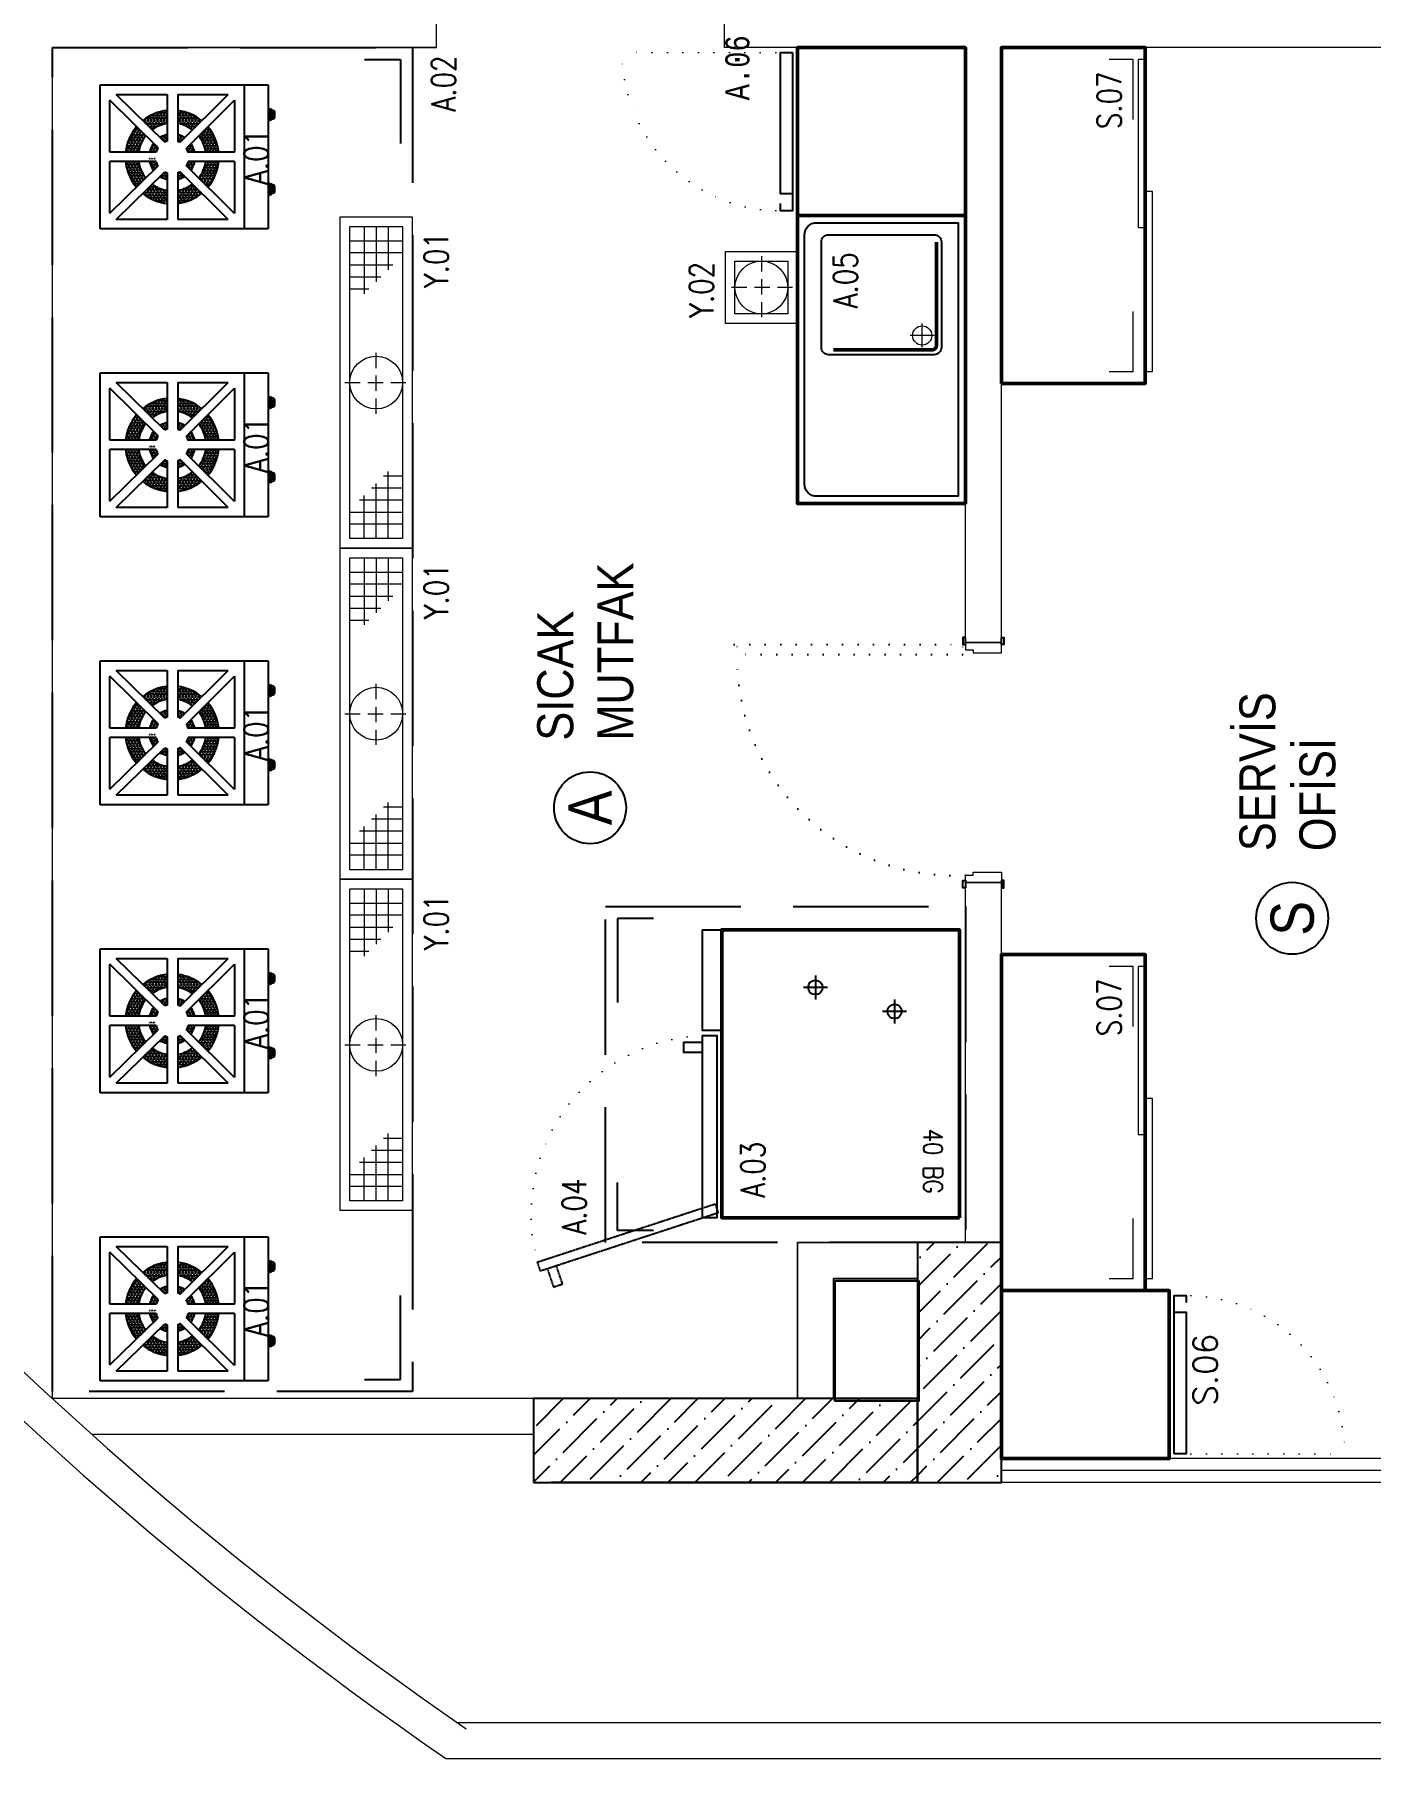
# Model space of a CAD drawing. Extents: x -29316 to 80307, y 54266 to 73016.
# Drawn here: x 20951 to 21508, y 55246 to 55964 of the extents above; entities that cross this region are included whole.
import ezdxf
from ezdxf.enums import TextEntityAlignment as Align

# ---------------------------------------------------------------- set-up
doc = ezdxf.new("R2010")
doc.units = 0
for name, pattern in [('DASHED2', [9.525, 6.35, -3.175]), ('DOT', [6.35, 0, -6.35]), ('HIDDEN', [0.375, 0.25, -0.125]), ('Hidden Line', [39.122222, 28.222222, -10.9])]:
    doc.linetypes.add(name, pattern=pattern)
for name, color, linetype, lineweight in [('-DWG_ANA', 7, 'Continuous', 50), ('-DWG_DETAY1', 7, 'Continuous', 25), ('-DWG_DETAY2', 7, 'Continuous', 15), ('-DWG_DETAY4', 7, 'DOT', 18), ('_BOP-MAHALNO', 7, 'Continuous', 20), ('_BOP_DELIK', 3, 'Continuous', 30), ('C_Duvar', 145, 'Continuous', 30), ('duvar', 12, 'Continuous', 18), ('kolon', 5, 'Continuous', 25), ('NO', 7, 'Continuous', 30), ('PENCERE', 3, 'Continuous', 9), ('PLAN', 253, 'Continuous', 15), ('S_DECO-DIM-H.', 8, 'Continuous', 0), ('yerizg-a', 7, 'Continuous', 15), ('yerizg-b', 7, 'Continuous', 9)]:
    doc.layers.add(name, color=color, linetype=linetype, lineweight=lineweight)
for name, color, linetype in [('BL-A', 1, 'Continuous'), ('BL-Y', 144, 'Continuous'), ('kapı', 3, 'Continuous'), ('kolon tarama', 252, 'Continuous'), ('yazi-blk', 7, 'Continuous'), ('YAZI_BLM_1', 7, 'Continuous'), ('YAZI_BLM_2', 10, 'Continuous'), ('YRNO', 7, 'Continuous')]:
    doc.layers.add(name, color=color, linetype=linetype)
doc.styles.add('antet', font='monos.ttf', dxfattribs={"width": 0.8})
doc.styles.add('BLM_YAZI', font='stylu.ttf', dxfattribs={"width": 0.8})
doc.styles.add('RomanS', font='romans.shx')
doc.styles.add('TROMANS', font='romanstw.shx', dxfattribs={"width": 0.8})
pattern_1 = [(45, (93054.151, -11185.91), (4.20949506, 15.4348152), [19.84375, -3.96875, 0, -3.96875])]
pattern_2 = [(0, (863.9996, -4927.1813), (0, 0.6599112), [0.381, -0.762]), (120, (863.9996, -4927.1813), (-0.571499863, -0.3299556), [0.381, -0.762]), (60, (864.3806, -4927.1813), (-0.571499863, 0.3299556), [0.381, -0.762])]
pattern_3 = [(0, (1426.2737, -5386.25986), (0, 0.6599112), [0.381, -0.762]), (120, (1426.2737, -5386.25986), (-0.571499863, -0.3299556), [0.381, -0.762]), (60, (1426.6547, -5386.25986), (-0.571499863, 0.3299556), [0.381, -0.762])]
pattern_4 = [(0, (1717.6897, -4372.8711), (0, 0.6599112), [0.381, -0.762]), (120, (1717.6897, -4372.8711), (-0.571499863, -0.3299556), [0.381, -0.762]), (60, (1718.0707, -4372.8711), (-0.571499863, 0.3299556), [0.381, -0.762])]

# ---------------------------------------------------------------- blocks, each defined once
blk = doc.blocks.new('ghggfhh')
at = {"color": 7}
blk.add_lwpolyline([(1188.71, 1333.35), (1193.71, 1333.35), (1193.71, 1333.87), (1188.71, 1333.87)], close=True, dxfattribs=at)
blk.add_lwpolyline([(1188.71, 1333), (1189.21, 1332.53), (1189.21, 1332.51, 0.414214), (1190.21, 1331.51), (1192.21, 1331.51, 0.414214), (1193.21, 1332.51), (1193.21, 1332.53), (1193.71, 1333)], format="xyb", dxfattribs=at)
for points in [[(1188.71, 1333), (1190.71, 1333)], [(1189.35, 1332.74), (1193.07, 1332.74)], [(1189.46, 1332.51), (1192.96, 1332.51)], [(1189.5, 1332.27), (1192.92, 1332.27)], [(1189.62, 1332.04), (1192.79, 1332.04)], [(1189.97, 1331.8), (1192.45, 1331.8)], [(1190.71, 1333.35), (1190.71, 1333)], [(1191.71, 1333.35), (1191.71, 1333)], [(1191.71, 1333), (1193.71, 1333)]]:
    blk.add_lwpolyline(points, dxfattribs=at)
blk = doc.blocks.new('YEROÇAĞI60X70X55')
at = {"layer": 'BL-A', "linetype": 'Continuous'}
h = blk.add_hatch(dxfattribs=at)
h.set_pattern_fill('HEX', color=256, scale=0.12, style=0)
h.set_pattern_definition(pattern_2)
h.paths.add_polyline_path([(11321.92, 11989.88, -0.15121), (11332.54, 11994.37), (11332.54, 11988.95, 0.134245), (11325.7, 11986.02)])
h = blk.add_hatch(dxfattribs=at)
h.set_pattern_fill('HEX', color=256, scale=0.12, style=0)
h.set_pattern_definition(pattern_4)
edge = h.paths.add_edge_path()
edge.add_line((11347.15, 11989.79), (11343.37, 11985.93))
edge.add_arc((11334.48, 11974.97), 14.11, 410.94088, 442.11002)
edge.add_line((11336.42, 11988.95), (11336.42, 11994.37))
edge.add_arc((11334.48, 11974.97), 19.5, 409.45939, 444.29774, ccw=False)
h = blk.add_hatch(dxfattribs=at)
h.set_pattern_fill('HEX', color=256, scale=0.12, style=0)
h.set_pattern_definition(pattern_4)
edge = h.paths.add_edge_path()
edge.add_line((11320.53, 11977.13), (11315.1, 11977.13))
edge.add_arc((11334.48, 11974.97), 19.5, 501.04714, 533.6313, ccw=False)
edge.add_line((11319.32, 11987.23), (11323.12, 11983.35))
edge.add_arc((11334.48, 11974.97), 14.11, 503.58288, 531.18457)
edge = h.paths.add_edge_path()
edge.add_line((11315.12, 11972.64), (11320.56, 11972.64))
edge.add_arc((11334.48, 11974.97), 14.11, 189.50606, 216.95366)
edge.add_line((11323.2, 11966.48), (11319.38, 11962.62))
edge.add_arc((11334.48, 11974.97), 19.5, 186.86552, 219.26748, ccw=False)
h = blk.add_hatch(dxfattribs=at)
h.set_pattern_fill('HEX', color=256, scale=0.12, style=0)
h.set_pattern_definition(pattern_3)
edge = h.paths.add_edge_path()
edge.add_line((11333.54, 11981.85), (11333.54, 11984.52))
edge.add_arc((11334.48, 11974.97), 9.6, 453.58332, 455.60422, ccw=False)
edge.add_line((11333.88, 11984.55), (11333.88, 11981.89))
edge.add_arc((11334.48, 11974.97), 6.95, 454.95355, 457.75393)
edge = h.paths.add_edge_path()
edge.add_line((11330.76, 11980.84), (11328.88, 11982.76))
edge.add_arc((11334.48, 11974.97), 9.6, 461.64358, 485.69926, ccw=False)
edge.add_line((11332.54, 11984.37), (11332.54, 11981.64))
edge.add_arc((11334.48, 11974.97), 6.95, 466.19054, 482.36172)
h = blk.add_hatch(dxfattribs=at)
h.set_pattern_fill('HEX', color=256, scale=0.12, style=0)
h.set_pattern_definition(pattern_3)
edge = h.paths.add_edge_path()
edge.add_line((11340.19, 11982.68), (11338.31, 11980.76))
edge.add_arc((11334.48, 11974.97), 6.95, 416.51285, 433.80946)
edge.add_line((11336.42, 11981.64), (11336.42, 11984.37))
edge.add_arc((11334.48, 11974.97), 9.6, 413.47217, 438.35642, ccw=False)
h = blk.add_hatch(dxfattribs=at)
h.set_pattern_fill('HEX', color=256, scale=0.12, style=0)
h.set_pattern_definition(pattern_4)
edge = h.paths.add_edge_path()
edge.add_line((11353.86, 11977.13), (11348.43, 11977.13))
edge.add_arc((11334.48, 11974.97), 14.11, 368.81543, 396.41712)
edge.add_line((11345.84, 11983.35), (11349.64, 11987.23))
edge.add_arc((11334.48, 11974.97), 19.5, 366.3687, 398.95286, ccw=False)
edge = h.paths.add_edge_path()
edge.add_line((11348.4, 11972.64), (11353.84, 11972.64))
edge.add_arc((11334.48, 11974.97), 19.5, 320.73252, 353.13448, ccw=False)
edge.add_line((11349.58, 11962.62), (11345.76, 11966.48))
edge.add_arc((11334.48, 11974.97), 14.11, 323.04634, 350.49394)
h = blk.add_hatch(dxfattribs=at)
h.set_pattern_fill('HEX', color=256, scale=0.12, style=0)
h.set_pattern_definition(pattern_3)
edge = h.paths.add_edge_path()
edge.add_line((11327.88, 11977.13), (11325.13, 11977.13))
edge.add_arc((11334.48, 11974.97), 9.6, 507.9452, 526.9784, ccw=False)
edge.add_line((11326.34, 11980.06), (11328.27, 11978.09))
edge.add_arc((11334.48, 11974.97), 6.95, 513.25863, 521.86283)
edge = h.paths.add_edge_path()
edge.add_line((11325.17, 11972.64), (11327.93, 11972.64))
edge.add_arc((11334.48, 11974.97), 6.95, 199.60081, 208.15757)
edge.add_line((11328.35, 11971.69), (11326.43, 11969.74))
edge.add_arc((11334.48, 11974.97), 9.6, 194.0527, 212.98008, ccw=False)
h = blk.add_hatch(dxfattribs=at)
h.set_pattern_fill('HEX', color=256, scale=0.12, style=0)
h.set_pattern_definition(pattern_3)
edge = h.paths.add_edge_path()
edge.add_line((11343.83, 11977.13), (11341.08, 11977.13))
edge.add_arc((11334.48, 11974.97), 6.95, 378.13717, 386.74137)
edge.add_line((11340.69, 11978.09), (11342.62, 11980.06))
edge.add_arc((11334.48, 11974.97), 9.6, 373.0216, 392.0548, ccw=False)
edge = h.paths.add_edge_path()
edge.add_line((11341.03, 11972.64), (11343.79, 11972.64))
edge.add_arc((11334.48, 11974.97), 9.6, 327.01992, 345.9473, ccw=False)
edge.add_line((11342.53, 11969.74), (11340.61, 11971.69))
edge.add_arc((11334.48, 11974.97), 6.95, 331.84243, 340.39919)
h = blk.add_hatch(dxfattribs=at)
h.set_pattern_fill('HEX', color=256, scale=0.12, style=0)
h.set_pattern_definition(pattern_4)
edge = h.paths.add_edge_path()
edge.add_line((11321.88, 11960.09), (11325.68, 11963.93))
edge.add_arc((11334.48, 11974.97), 14.11, 231.44232, 262.11002)
edge.add_line((11332.54, 11960.99), (11332.54, 11955.56))
edge.add_arc((11334.48, 11974.97), 19.5, 229.74031, 264.29774, ccw=False)
h = blk.add_hatch(dxfattribs=at)
h.set_pattern_fill('HEX', color=256, scale=0.12, style=0)
h.set_pattern_definition(pattern_2)
h.paths.add_polyline_path([(11330.78, 11969.08, 0.069711), (11332.54, 11968.29), (11332.54, 11965.56, -0.105116), (11328.89, 11967.17)])
h = blk.add_hatch(dxfattribs=at)
h.set_pattern_fill('HEX', color=256, scale=0.12, style=0)
h.set_pattern_definition(pattern_3)
edge = h.paths.add_edge_path()
edge.add_line((11336.42, 11965.56), (11336.42, 11968.29))
edge.add_arc((11334.48, 11974.97), 6.95, 286.19054, 302.14124)
edge.add_line((11338.18, 11969.08), (11340.07, 11967.17))
edge.add_arc((11334.48, 11974.97), 9.6, 281.64358, 305.64632, ccw=False)
h = blk.add_hatch(dxfattribs=at)
h.set_pattern_fill('HEX', color=256, scale=0.12, style=0)
h.set_pattern_definition(pattern_4)
edge = h.paths.add_edge_path()
edge.add_line((11343.28, 11963.93), (11347.08, 11960.09))
edge.add_arc((11334.48, 11974.97), 19.5, 275.70226, 310.25969, ccw=False)
edge.add_line((11336.42, 11955.56), (11336.42, 11960.99))
edge.add_arc((11334.48, 11974.97), 14.11, 277.88998, 308.55768)
for p, q in [((11304.48, 11934.97), (11304.48, 12004.97)), ((11304.48, 12004.97), (11364.48, 12004.97)), ((11304.48, 11944.97), (11304.48, 12004.97)), ((11304.48, 12004.97), (11364.48, 12004.97)), ((11308.48, 11977.13), (11308.48, 11998.27)), ((11308.48, 11998.27), (11328.27, 11978.09)), ((11311.09, 12000.97), (11332.54, 12000.97)), ((11311.09, 12000.97), (11330.76, 11980.84)), ((11332.54, 11981.64), (11332.54, 12000.97)), ((11336.42, 12000.97), (11358.11, 12000.97)), ((11336.42, 11981.64), (11336.42, 12000.97)), ((11338.31, 11980.76), (11358.11, 12000.97)), ((11340.69, 11978.09), (11360.48, 11998.27)), ((11360.48, 11998.27), (11360.48, 11977.13)), ((11364.48, 12004.97), (11364.48, 11934.97)), ((11364.48, 12004.97), (11364.48, 11944.97)), ((11308.48, 11951.61), (11308.48, 11972.64)), ((11308.48, 11951.61), (11328.35, 11971.69)), ((11340.61, 11971.69), (11360.48, 11951.61)), ((11360.48, 11972.64), (11360.48, 11951.61)), ((11310.87, 11948.97), (11330.78, 11969.08)), ((11332.54, 11948.97), (11332.54, 11968.29)), ((11336.42, 11948.97), (11336.42, 11968.29)), ((11338.18, 11969.08), (11358.09, 11948.97)), ((11332.54, 11948.97), (11310.87, 11948.97)), ((11358.09, 11948.97), (11336.42, 11948.97)), ((11364.48, 11944.97), (11304.48, 11944.97)), ((11364.48, 11944.97), (11304.48, 11944.97))]:
    blk.add_line(p, q, dxfattribs=at)
for points in [[(11327.88, 11977.13), (11308.48, 11977.13)], [(11360.48, 11977.13), (11341.08, 11977.13)], [(11327.93, 11972.64), (11308.48, 11972.64)], [(11360.48, 11972.64), (11341.03, 11972.64)], [(11364.48, 11934.97), (11304.48, 11934.97)]]:
    blk.add_lwpolyline(points, dxfattribs=at)
for radius, start, end in [(19.5, 95.70226, 130.09653), (19.5, 49.45939, 84.29774), (19.5, 141.04714, 173.6313), (14.11, 97.88998, 128.47381), (9.6, 101.64358, 125.69926), (14.11, 50.94088, 82.11002), (9.6, 53.47217, 78.35642), (19.5, 6.3687, 38.95286), (14.11, 143.58288, 171.18457), (9.6, 147.9452, 166.9784), (6.95, 153.25863, 161.86283), (6.95, 153.25863, 161.86283), (6.95, 106.19054, 122.36172), (6.95, 106.19054, 122.36172), (6.95, 56.51285, 74.2519), (6.95, 56.51285, 73.80946), (6.95, 18.13717, 26.74137), (9.6, 13.0216, 32.0548), (14.11, 8.81543, 36.41712), (19.5, 186.86552, 219.26748), (14.11, 189.50606, 216.95366), (9.6, 194.0527, 212.98008), (6.95, 199.60081, 208.15757), (6.95, 199.60081, 208.15757), (6.95, 331.84243, 340.39919), (9.6, 327.01992, 345.9473), (14.11, 323.04634, 350.49394), (19.5, 320.73252, 353.13448), (14.11, 231.44232, 262.11002), (9.6, 234.35368, 258.35642), (6.95, 237.85876, 253.80946), (6.95, 237.85876, 253.80946), (6.95, 284.70978, 302.14124), (6.95, 286.19054, 302.14124), (9.6, 281.64358, 305.64632), (14.11, 277.88998, 308.55768), (19.5, 229.74031, 264.29774), (19.5, 275.70226, 310.25969)]:
    blk.add_arc((11334.48, 11974.97), radius, start, end, dxfattribs=at)
at = {"layer": 'BL-A', "linetype": 'Continuous', "extrusion": (0, 0, -1), "zscale": -1}
for p in [(-12512.34, 10600.87), (-12543.34, 10600.87)]:
    blk.add_blockref('ghggfhh', p, dxfattribs=at)
at = {"layer": 'BL-A', "linetype": 'Continuous', "style": 'RomanS', "width": 0.8}
blk.add_attdef('NO', text='', height=10, rotation=180, dxfattribs=at).set_placement((11334.48, 11939.95), align=Align.MIDDLE)
blk = doc.blocks.new('T_R14')
at = {"layer": '-DWG_DETAY2', "color": 0, "linetype": 'HIDDEN'}
for points in [[(5, 15), (5, 5), (30, 5)], [(110, 5), (135, 5), (135, 15)]]:
    blk.add_lwpolyline(points, dxfattribs=at)
blk = doc.blocks.new('T_146')
at = {"layer": '-DWG_ANA', "color": 0}
blk.add_lwpolyline([(0, 0), (140, 0), (140, -60), (0, -60)], close=True, dxfattribs=at)
blk = doc.blocks.new('T_K14')
at = {"layer": '-DWG_DETAY2', "color": 0, "linetype": 'Continuous'}
for points in [[(5, 0), (5, -3), (80, -3), (80, 0)], [(65, 3), (65, 0), (135, 0), (135, 3)]]:
    blk.add_lwpolyline(points, close=True, dxfattribs=at)
blk = doc.blocks.new('TCS146')
at = {"layer": 'PLAN', "color": 0, "linetype": 'Continuous'}
for name, p in [('T_146', (0, 0)), ('T_R14', (0, -60)), ('T_K14', (0, -60))]:
    blk.add_blockref(name, p, dxfattribs=at)
at = {"layer": 'NO', "linetype": 'Continuous', "style": 'RomanS', "width": 0.8}
blk.add_attdef('NO', text='', height=10, dxfattribs=at).set_placement((118, -45), align=Align.MIDDLE)
blk = doc.blocks.new('1fr-vn7r')
at = {"layer": '-DWG_ANA', "color": 0}
blk.add_lwpolyline([(0, 0), (0, -70), (70, -70), (70, 0)], close=True, dxfattribs=at)
at = {"layer": '-DWG_DETAY1', "color": 0}
blk.add_lwpolyline([(9, -72), (2, -72), (2, -77), (5, -77)], dxfattribs=at)
blk.add_lwpolyline([(68, -72), (9, -72), (9, -77), (68, -77)], close=True, dxfattribs=at)
at = {"layer": '-DWG_DETAY4', "color": 0}
blk.add_lwpolyline([(68, -79), (68, -143, -0.405364), (2.03, -79, -0.414214)], format="xyb", dxfattribs=at)
at = {"layer": 'NO', "linetype": 'Continuous', "style": 'RomanS', "width": 0.8}
blk.add_attdef('NO', text='', height=10, dxfattribs=at).set_placement((48, -90), align=Align.MIDDLE)
blk = doc.blocks.new('FBG040')
at = {"layer": '-DWG_ANA', "color": 0}
blk.add_lwpolyline([(120, 0), (120, -99), (0, -99), (0, 0)], close=True, dxfattribs=at)
at = {"layer": '-DWG_DETAY1', "color": 0}
for points in [[(29, -27), (39, -27)], [(34, -22), (34, -32)], [(24, -55), (24, -65)], [(19, -60), (29, -60)], [(42, -99), (42, -107), (0, -107), (0, -99)], [(47, -107), (47, -115), (51, -115), (51, -107)]]:
    blk.add_lwpolyline(points, dxfattribs=at)
at = {"layer": '-DWG_DETAY1', "color": 0, "linetype": 'HIDDEN'}
blk.add_lwpolyline([(118, -100.52), (142.23, -174.55), (138.44, -175.82), (114.21, -101.79)], close=True, dxfattribs=at)
at = {"layer": '-DWG_DETAY1', "color": 0}
blk.add_lwpolyline([(120, -107), (44, -107), (44, -101), (120, -101)], close=True, dxfattribs=at)
at = {"layer": '-DWG_DETAY1', "color": 0, "linetype": 'HIDDEN'}
blk.add_lwpolyline([(141.28, -171.71), (148.86, -169.15), (147.58, -165.36), (140, -167.91)], dxfattribs=at)
at = {"layer": '-DWG_DETAY1', "color": 0}
for centre in [(34, -27), (24, -60)]:
    blk.add_circle(centre, 3, dxfattribs=at)
at = {"layer": '-DWG_DETAY4', "color": 0}
blk.add_arc((118.57, -103.83), 74.63, 182.43218, 285.36037, dxfattribs=at)
at = {"layer": 'NO', "linetype": 'Continuous', "style": 'RomanS', "width": 0.8}
blk.add_attdef('NO', text='', height=10, dxfattribs=at).set_placement((100, -86), align=Align.MIDDLE)
at = {"layer": 'yazi-blk', "color": 0, "style": 'TROMANS', "width": 0.8}
blk.add_text('40 BG', height=8, dxfattribs=at).set_placement((83, -15))
blk = doc.blocks.new('dwe')
at = {"layer": 'kapı', "color": 7}
for points in [[(38370.21, 66752.86), (38369.21, 66752.86), (38369.21, 66749.86), (38370.21, 66749.86)], [(38385.21, 66752.86), (38386.2, 66752.86), (38386.2, 66749.86), (38385.21, 66749.86)], [(38370.21, 66648.56), (38369.21, 66648.56), (38369.21, 66651.56), (38370.21, 66651.56)], [(38385.21, 66648.56), (38386.2, 66648.56), (38386.2, 66651.56), (38385.21, 66651.56)]]:
    blk.add_lwpolyline(points, close=True, dxfattribs=at)
at = {"layer": 'kapı', "color": 7, "lineweight": 18}
for points in [[(38370.21, 66750.66), (38385.21, 66750.66), (38385.21, 66747.66), (38382.01, 66747.66), (38382.01, 66746.46), (38370.21, 66746.46)], [(38370.21, 66650.76), (38385.21, 66650.76), (38385.21, 66653.76), (38382.01, 66653.76), (38382.01, 66654.96), (38370.21, 66654.96)]]:
    blk.add_lwpolyline(points, close=True, dxfattribs=at)
at = {"layer": 'kapı', "color": 7, "linetype": 'DOT'}
blk.add_lwpolyline([(38386.4, 66745.67), (38480.31, 66745.67), (38480.31, 66748.86), (38481.51, 66748.86), (38481.51, 66749.86), (38385.21, 66749.86), (38385.21, 66748.86), (38386.4, 66748.86)], close=True, dxfattribs=at)
blk.add_arc((38389.68, 66744.29), 90.64, 267.17291, 0.86845, dxfattribs=at)
blk = doc.blocks.new('EK_55L')
at = {"layer": '-DWG_DETAY1', "color": 0}
blk.add_lwpolyline([(-22, -7), (22, -7, -0.414214), (25, -10), (25, -54, -0.414214), (22, -57), (-22, -57, -0.414214), (-25, -54), (-25, -10, -0.414214)], format="xyb", close=True, dxfattribs=at)
at = {"layer": '-DWG_DETAY2', "color": 0, "const_width": 1.5}
blk.add_lwpolyline([(20, -9), (-21, -9, 0.414214), (-23, -11), (-23, -54)], format="xyb", dxfattribs=at)
at = {"layer": '-DWG_DETAY2', "color": 0}
for points in [[(-17, -10), (-17, -20)], [(-22, -15), (-12, -15)]]:
    blk.add_lwpolyline(points, dxfattribs=at)
blk.add_circle((-17, -15), 4, dxfattribs=at)
blk = doc.blocks.new('E_120')
at = {"layer": '-DWG_ANA', "color": 0}
blk.add_lwpolyline([(0, -70), (0, 0), (120, 0), (120, -70)], close=True, dxfattribs=at)
at = {"layer": '-DWG_DETAY1', "color": 0}
blk.add_lwpolyline([(3, -62), (3, -3), (117, -3), (117, -62, -0.414214), (112, -67), (8, -67, -0.414214)], format="xyb", close=True, dxfattribs=at)
blk = doc.blocks.new('E1N120L')
at = {"layer": '-DWG_DETAY1', "color": 0, "const_width": 0.1}
for points in [[(65, -15), (110, -15, -0.36819)], [(65, -20), (110, -20, -0.36819)], [(65, -25), (110, -25, -0.36819)], [(65, -30), (110, -30, -0.36819)], [(65, -35), (110, -35, -0.36819)], [(65, -40), (110, -40, -0.36819)], [(65, -45), (110, -45, -0.36819)], [(65, -50), (110, -50, -0.36819)], [(65, -55), (110, -55, -0.36819)]]:
    blk.add_lwpolyline(points, format="xyb", dxfattribs=at)
at = {"layer": '-DWG_DETAY1', "color": 0, "linetype": 'Continuous', "rotation": 270}
blk.add_blockref('EK_55L', (65, -35), dxfattribs=at)
at = {"layer": 'PLAN', "color": 0, "linetype": 'Continuous'}
blk.add_blockref('E_120', (0, 0), dxfattribs=at)
at = {"layer": 'NO', "linetype": 'Continuous', "style": 'RomanS', "width": 0.8}
blk.add_attdef('NO', text='', height=10, dxfattribs=at).set_placement((27, -50), align=Align.MIDDLE)
blk = doc.blocks.new('Y-SIFON')
at = {"layer": 'yerizg-a', "color": 0, "linetype": 'Continuous'}
blk.add_circle((0, 0), 11, dxfattribs=at)
at = {"layer": 'yerizg-b', "color": 0, "linetype": 'DASHED2'}
for points in [[(0, 13), (0, -13)], [(-13, 0), (13, 0)]]:
    blk.add_lwpolyline(points, dxfattribs=at)
blk = doc.blocks.new('1bs-yk33a')
at = {"layer": 'yerizg-a', "color": 0}
blk.add_lwpolyline([(0, 0), (30, 0), (30, -30), (0, -30)], close=True, dxfattribs=at)
at = {"layer": 'yerizg-b', "color": 0}
blk.add_lwpolyline([(4, -4), (26, -4), (26, -26), (4, -26)], close=True, dxfattribs=at)
at = {"layer": 'PLAN', "color": 0, "linetype": 'Continuous'}
blk.add_blockref('Y-SIFON', (15, -15), dxfattribs=at)
at = {"layer": 'YRNO', "linetype": 'Continuous', "style": 'RomanS', "width": 0.8}
blk.add_attdef('YRNO', text='', height=10, dxfattribs=at).set_placement((16, -40), align=Align.MIDDLE)
blk = doc.blocks.new('sdwqq')
at = {"layer": 'BL-A', "linetype": 'Hidden Line', "ltscale": 2}
blk.add_lwpolyline([(37069.06, 66413.16), (37069.06, 66973.16), (37219.06, 66973.16), (37219.06, 66413.16)], close=True, dxfattribs=at)
at = {"layer": 'BL-A', "linetype": 'Hidden Line', "ltscale": 25}
for points in [[(37199.06, 66968.16), (37214.06, 66968.16), (37214.06, 66933.16)], [(37199.06, 66418.16), (37214.06, 66418.16), (37214.06, 66453.16)]]:
    blk.add_lwpolyline(points, dxfattribs=at)
at = {"layer": 'BL-A', "linetype": 'Hidden Line', "ltscale": 25, "style": 'RomanS', "width": 0.8}
blk.add_attdef('NO', text='', height=10, rotation=90, dxfattribs=at).set_placement((37232.06, 66958.16), align=Align.MIDDLE)
blk = doc.blocks.new('141')
at = {"layer": 'BL-A', "linetype": 'Hidden Line', "ltscale": 2}
blk.add_lwpolyline([(37719.79, 66795.67), (37719.79, 66655.67), (37569.79, 66655.67), (37569.79, 66795.67)], close=True, dxfattribs=at)
at = {"layer": 'BL-A', "linetype": 'Hidden Line', "ltscale": 25}
for points in [[(37589.79, 66790.67), (37574.79, 66790.67), (37574.79, 66755.67)], [(37589.79, 66660.67), (37574.79, 66660.67), (37574.79, 66680.67)]]:
    blk.add_lwpolyline(points, dxfattribs=at)
at = {"layer": 'BL-A', "linetype": 'Hidden Line', "ltscale": 25, "style": 'RomanS', "width": 0.8}
blk.add_attdef('NO', text='', height=10, rotation=270, dxfattribs=at).set_placement((37556.79, 66670.67), align=Align.MIDDLE)
blk = doc.blocks.new('4545')
at = {"layer": 'YAZI_BLM_1'}
blk.add_circle((38342.79, 66659.33), 15, dxfattribs=at)
at = {"layer": 'YAZI_BLM_1', "style": 'BLM_YAZI', "width": 0.9}
for s, p in [('MUTFAK', (38360.79, 66687.33)), ('SICAK', (38335.79, 66687.33))]:
    blk.add_text(s, height=15, rotation=90, dxfattribs=at).set_placement(p)
at = {"layer": 'YAZI_BLM_2', "style": 'BLM_YAZI', "width": 0.9}
blk.add_text('A', height=18, rotation=90, dxfattribs=at).set_placement((38342.79, 66659.33), align=Align.MIDDLE)
blk = doc.blocks.new('1bs-syk313a')
at = {"layer": 'yerizg-a', "color": 0}
blk.add_lwpolyline([(0, 0), (138, 0), (138, -30), (0, -30)], close=True, dxfattribs=at)
at = {"layer": 'yerizg-b', "color": 0}
for p, q in [((10, -26), (10, -4)), ((15, -4), (15, -26)), ((108, -4), (108, -12)), ((113, -4), (113, -17)), ((118, -4), (118, -22)), ((123, -26), (123, -4)), ((128, -4), (128, -26)), ((4, -10), (22, -10)), ((20, -26), (20, -8)), ((25, -26), (25, -13)), ((134, -10), (106, -10)), ((4, -15), (27, -15)), ((4, -20), (32, -20)), ((30, -26), (30, -18)), ((134, -15), (111, -15)), ((134, -20), (116, -20))]:
    blk.add_line(p, q, dxfattribs=at)
blk.add_lwpolyline([(4, -4), (134, -4), (134, -26), (4, -26)], close=True, dxfattribs=at)
at = {"layer": 'PLAN', "color": 0, "linetype": 'Continuous'}
blk.add_blockref('Y-SIFON', (69, -15), dxfattribs=at)
at = {"layer": 'YRNO', "linetype": 'Continuous', "style": 'RomanS', "width": 0.8}
blk.add_attdef('YRNO', text='', height=10, dxfattribs=at).set_placement((120, -40), align=Align.MIDDLE)

msp = doc.modelspace()

# ---------------------------------------------------------------- hatches: boundary and pattern name
at = {"layer": 'kolon tarama'}
h = msp.add_hatch(dxfattribs=at)
h.set_pattern_fill('ANSI36', color=256, scale=2.5, style=0)
h.set_pattern_definition(pattern_1)
h.paths.add_polyline_path([(21353.97, 55460.64), (21318.97, 55460.64), (21318.97, 55395.64), (21318.97, 55360.64), (21353.97, 55360.64)])
h = msp.add_hatch(dxfattribs=at)
h.set_pattern_fill('ANSI36', color=256, scale=2.5, style=0)
h.set_pattern_definition(pattern_1)
h.paths.add_polyline_path([(21318.97, 55395.64), (21268.97, 55395.64), (21158.97, 55395.64), (21158.97, 55360.64), (21318.97, 55360.64)])

# ---------------------------------------------------------------- linework, layer by layer
at = {"layer": '_BOP-MAHALNO'}
for p, q in [((21118.53, 55958.64), (21118.53, 55973.64)), ((21238.53, 55958.64), (21238.53, 55973.64)), ((20958.53, 55395.64), (20958.53, 55958.64)), ((20958.53, 55958.64), (21118.53, 55958.64)), ((21118.53, 55958.64), (20958.53, 55958.64)), ((21338.97, 55958.64), (21238.53, 55958.64)), ((21338.97, 55958.64), (21238.53, 55958.64)), ((21338.97, 55958.64), (21248.81, 55958.64)), ((21338.97, 55710.64), (21338.97, 55958.64)), ((21613.97, 55958.64), (21353.97, 55958.64)), ((21353.97, 55710.64), (21353.97, 55958.64)), ((21353.97, 55710.64), (21338.97, 55710.64)), ((21338.97, 55710.64), (21353.97, 55710.64)), ((21338.97, 55460.64), (21338.97, 55610.64)), ((21338.97, 55610.64), (21353.97, 55610.64)), ((21353.97, 55610.64), (21338.97, 55610.64)), ((21353.97, 55460.64), (21353.97, 55610.64))]:
    msp.add_line(p, q, dxfattribs=at)
at = {"layer": '_BOP_DELIK'}
msp.add_lwpolyline([(21284.6, 55444.64), (21319.6, 55444.64), (21319.6, 55394.64), (21284.6, 55394.64)], close=True, dxfattribs=at)
at = {"layer": 'duvar'}
for p, q in [((21318.97, 55460.64), (21268.97, 55460.64)), ((21268.97, 55460.64), (21268.97, 55395.64)), ((21318.97, 55445.64), (21283.97, 55445.64)), ((21283.97, 55445.64), (21283.97, 55395.64)), ((21318.97, 55395.64), (21318.97, 55445.64))]:
    msp.add_line(p, q, dxfattribs=at)
at = {"layer": 'duvar', "ltscale": 5}
for p, q in [((21158.97, 55395.64), (20958.53, 55395.64)), ((21158.97, 55380.64), (20975.04, 55380.64))]:
    msp.add_line(p, q, dxfattribs=at)
at = {"layer": 'duvar', "color": 253, "ltscale": 5, "true_color": 0x9898cc}
for p, q in [((21127.17, 55260.64), (21676.47, 55260.64)), ((21122.5, 55245.64), (23890.44, 55245.64))]:
    msp.add_line(p, q, dxfattribs=at)
at = {"layer": 'duvar'}
for points in [[(21318.97, 55395.64), (21268.97, 55395.64), (21268.97, 55460.64), (21318.97, 55460.64)], [(21283.97, 55445.64), (21318.97, 55445.64), (21318.97, 55395.64), (21283.97, 55395.64)]]:
    msp.add_lwpolyline(points, close=True, dxfattribs=at)
at = {"layer": 'duvar', "color": 253, "ltscale": 5, "true_color": 0x9898cc}
for radius in [1565.52, 1550.52]:
    msp.add_arc((22009.49, 56535.64), radius, 124.51206, 235.48794, dxfattribs=at)
at = {"layer": 'kolon', "ltscale": 5}
for p, q in [((21318.97, 55395.64), (21158.97, 55395.64)), ((21318.97, 55360.64), (21166.31, 55360.64))]:
    msp.add_line(p, q, dxfattribs=at)
at = {"layer": 'kolon'}
for points in [[(21353.97, 55460.64), (21318.97, 55460.64), (21318.97, 55360.64), (21353.97, 55360.64)], [(21158.97, 55360.64), (21318.97, 55360.64), (21318.97, 55395.64), (21158.97, 55395.64)]]:
    msp.add_lwpolyline(points, close=True, dxfattribs=at)
at = {"layer": 'PENCERE'}
for p, q in [((22093.97, 55370.64), (21353.97, 55370.64)), ((22093.97, 55365.64), (21353.97, 55365.64)), ((22093.97, 55360.64), (21353.97, 55360.64))]:
    msp.add_line(p, q, dxfattribs=at)
at = {"layer": 'YAZI_BLM_1'}
msp.add_circle((21475.17, 55595.77), 15, dxfattribs=at)

# ---------------------------------------------------------------- block references
at = {"layer": '_BOP-MAHALNO'}
ref = msp.add_blockref('sdwqq', (-16110.53, -11014.52), dxfattribs=at)
ref.add_attrib('NO', 'A.02', dxfattribs={"layer": 'BL-A', "color": 7, "linetype": 'Hidden Line', "ltscale": 25, "height": 10, "rotation": 90, "style": 'RomanS', "width": 0.8}).set_placement((21121.53, 55943.64), align=Align.MIDDLE)
msp.add_blockref('4545', (-17160.23, -11017.52), dxfattribs=at)
at = {"layer": '_BOP-MAHALNO', "xscale": -1}
msp.add_blockref('dwe', (59724.18, -11040.02), dxfattribs=at)
at = {"layer": '_BOP-MAHALNO'}
ref = msp.add_blockref('141', (-16380.82, -11195.03), dxfattribs=at)
ref.add_attrib('NO', 'A.04', dxfattribs={"layer": 'BL-A', "color": 7, "linetype": 'Hidden Line', "ltscale": 25, "height": 10, "rotation": 270, "style": 'RomanS', "text_generation_flag": 6, "width": 0.8}).set_placement((21175.97, 55475.64), align=Align.MIDDLE)
at = {"layer": 'BL-A'}
ref = msp.add_blockref('1fr-vn7r', (21338.97, 55888.64), dxfattribs=dict(at, xscale=-1, rotation=270))
ref.add_attrib('NO', 'A.06', (21248.97, 55936.64), dxfattribs={"layer": 'NO', "linetype": 'Continuous', "height": 10, "rotation": 270, "style": 'antet', "text_generation_flag": 6, "width": 0.8})
ref = msp.add_blockref('E1N120L', (21338.97, 55888.64), dxfattribs=dict(at, rotation=270))
ref.add_attrib('NO', 'A.05', dxfattribs={"layer": 'NO', "linetype": 'Continuous', "height": 10, "rotation": 90, "style": 'RomanS', "width": 0.8}).set_placement((21288.97, 55861.64), align=Align.MIDDLE)
ref = msp.add_blockref('FBG040', (21336.47, 55590.99), dxfattribs=dict(at, rotation=270))
ref.add_attrib('NO', 'A.03', dxfattribs={"layer": 'NO', "linetype": 'Continuous', "height": 10, "rotation": 270, "style": 'RomanS', "text_generation_flag": 6, "width": 0.8}).set_placement((21250.47, 55490.99), align=Align.MIDDLE)
at = {"layer": 'BL-Y', "rotation": 89.99999999999999}
for p in [(21078.44, 55750.03), (21078.44, 55612.03), (21078.44, 55474.03)]:
    msp.add_blockref('1bs-syk313a', p, dxfattribs=at).add_auto_attribs({'YRNO': 'Y.01'})
at = {"layer": 'BL-Y'}
ref = msp.add_blockref('1bs-yk33a', (21268.97, 55873.64), dxfattribs=dict(at, rotation=270))
ref.add_attrib('YRNO', 'Y.02', dxfattribs={"layer": 'YRNO', "linetype": 'Continuous', "height": 10, "rotation": 90, "style": 'RomanS', "width": 0.8}).set_placement((21228.97, 55857.64), align=Align.MIDDLE)
at = {"layer": 'C_Duvar', "rotation": 90}
for p in [(21353.97, 55818.64), (21353.97, 55440.64)]:
    msp.add_blockref('TCS146', p, dxfattribs=at).add_auto_attribs({'NO': 'S.07'})
at = {"layer": 'C_Duvar'}
ref = msp.add_blockref('1fr-vn7r', (21353.97, 55440.64), dxfattribs=dict(at, xscale=-1, rotation=90))
ref.add_attrib('NO', 'S.06', (21443.97, 55392.64), dxfattribs={"layer": 'NO', "linetype": 'Continuous', "height": 10, "rotation": 90, "style": 'RomanS'})
at = {"layer": 'S_DECO-DIM-H.'}
ref = msp.add_blockref('YEROÇAĞI60X70X55', (32983.4, 44578.55), dxfattribs=dict(at, rotation=89.99999999999999))
ref.add_attrib('NO', 'A.01', dxfattribs={"layer": 'BL-A', "color": 7, "linetype": 'Continuous', "height": 10, "rotation": 270, "style": 'RomanS', "text_generation_flag": 6, "width": 0.8}).set_placement((21043.45, 55913.03), align=Align.MIDDLE)
ref = msp.add_blockref('YEROÇAĞI60X70X55', (32983.4, 44458.55), dxfattribs=dict(at, rotation=89.99999999999999))
ref.add_attrib('NO', 'A.01', dxfattribs={"layer": 'BL-A', "color": 7, "linetype": 'Continuous', "height": 10, "rotation": 270, "style": 'RomanS', "text_generation_flag": 6, "width": 0.8}).set_placement((21043.45, 55793.03), align=Align.MIDDLE)
ref = msp.add_blockref('YEROÇAĞI60X70X55', (32983.4, 44338.55), dxfattribs=dict(at, rotation=89.99999999999999))
ref.add_attrib('NO', 'A.01', dxfattribs={"layer": 'BL-A', "color": 7, "linetype": 'Continuous', "height": 10, "rotation": 270, "style": 'RomanS', "text_generation_flag": 6, "width": 0.8}).set_placement((21043.45, 55673.03), align=Align.MIDDLE)
ref = msp.add_blockref('YEROÇAĞI60X70X55', (32983.4, 44218.55), dxfattribs=dict(at, rotation=89.99999999999999))
ref.add_attrib('NO', 'A.01', dxfattribs={"layer": 'BL-A', "color": 7, "linetype": 'Continuous', "height": 10, "rotation": 270, "style": 'RomanS', "text_generation_flag": 6, "width": 0.8}).set_placement((21043.45, 55553.03), align=Align.MIDDLE)
ref = msp.add_blockref('YEROÇAĞI60X70X55', (32983.4, 44098.55), dxfattribs=dict(at, rotation=89.99999999999999))
ref.add_attrib('NO', 'A.01', dxfattribs={"layer": 'BL-A', "color": 7, "linetype": 'Continuous', "height": 10, "rotation": 270, "style": 'RomanS', "text_generation_flag": 6, "width": 0.8}).set_placement((21043.45, 55433.03), align=Align.MIDDLE)

# ---------------------------------------------------------------- texts
at = {"layer": 'YAZI_BLM_1', "style": 'BLM_YAZI', "width": 0.9}
for s, p in [('SERVİS ', (21468.17, 55623.77)), ('OFİSİ', (21493.17, 55623.77))]:
    msp.add_text(s, height=15, rotation=90, dxfattribs=at).set_placement(p)
at = {"layer": 'YAZI_BLM_2', "style": 'BLM_YAZI', "width": 0.9}
msp.add_text('S', height=18, rotation=90, dxfattribs=at).set_placement((21475.17, 55595.77), align=Align.MIDDLE)

doc.saveas('drawing.dxf')
